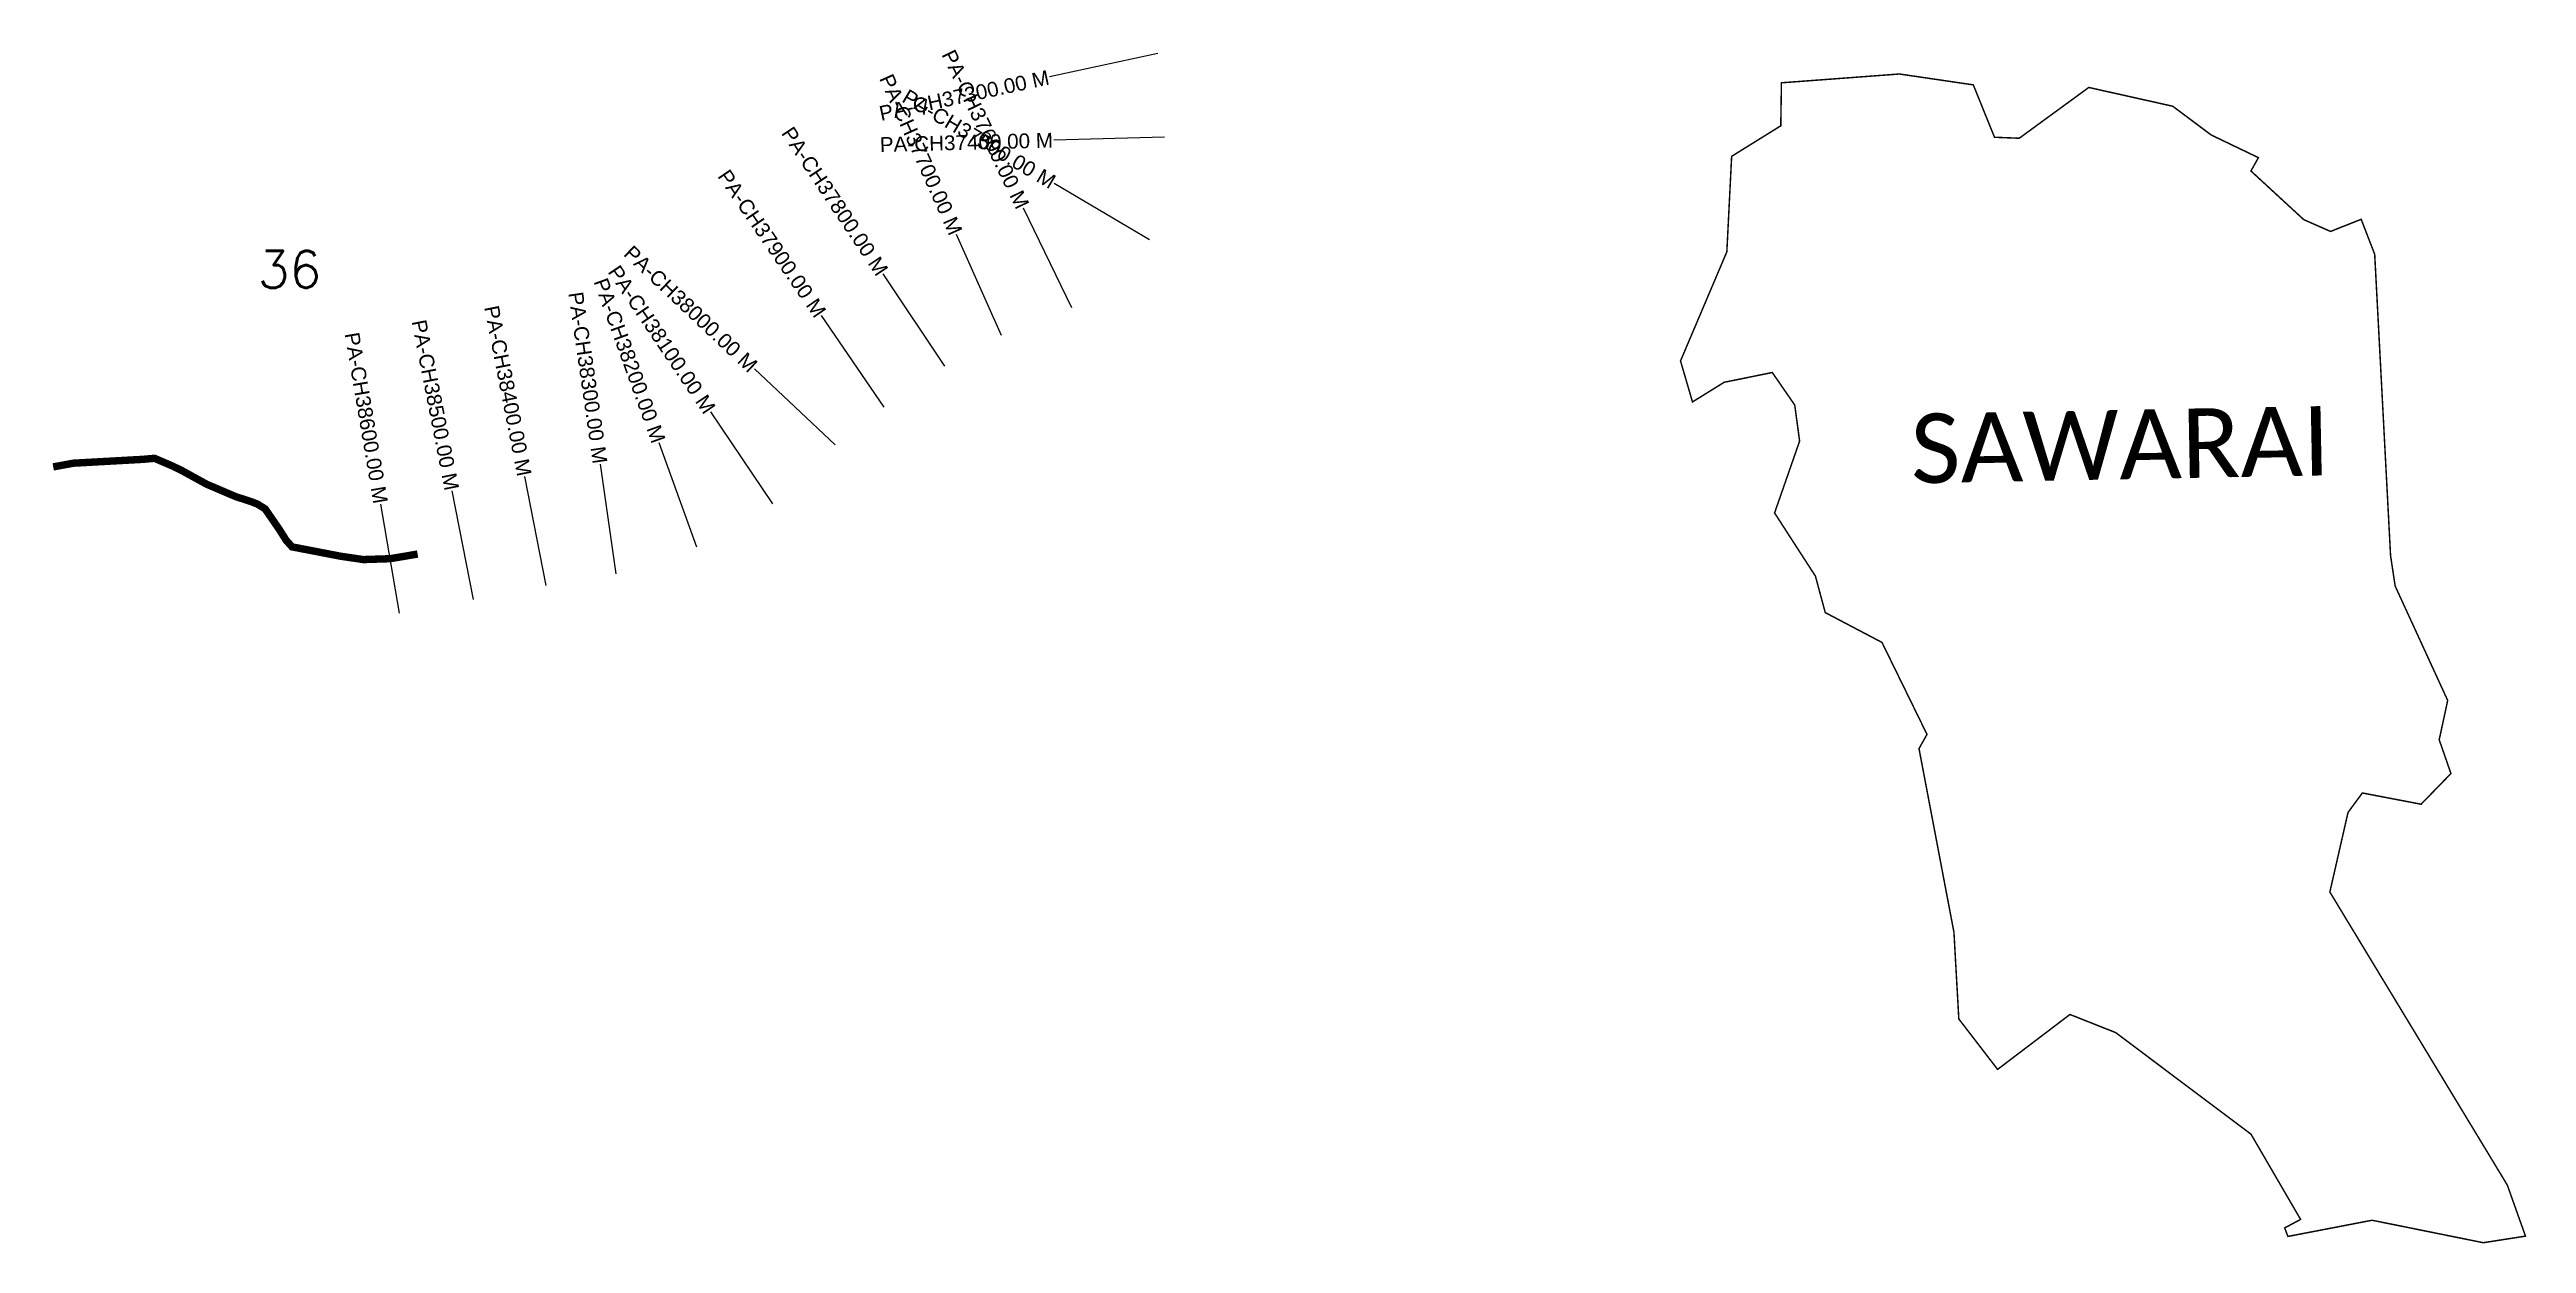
# Model space of a CAD drawing. Header units: metres. Extents: x 254915 to 258268, y 2195351 to 2196966.
import ezdxf
from ezdxf.enums import TextEntityAlignment as Align

# ---------------------------------------------------------------- set-up
doc = ezdxf.new("R2010")
doc.units = ezdxf.units.M
for name, color, linetype in [('ARTIFICIALLY PROTECTED', 4, 'Continuous'), ('CS', 134, 'Continuous'), ('CSMark', 6, 'Continuous'), ('VILLAGE NAME', 250, 'Continuous')]:
    doc.layers.add(name, color=color, linetype=linetype)
doc.styles.add('DynamicDimensions', font='arial.ttf')
doc.styles.get("Standard").update_dxf_attribs({"font": 'simplex.shx'})

msp = doc.modelspace()

# ---------------------------------------------------------------- linework, layer by layer
at = {"color": 6, "const_width": 2, "flags": 128}
msp.add_lwpolyline([(257259.6, 2196921.4), (257419.3, 2196933.3), (257519.3, 2196918.6), (257548, 2196847.7), (257581.5, 2196846.4), (257675.6, 2196915.1), (257789.3, 2196889.7), (257841.1, 2196850.9), (257905.2, 2196820.1), (257895.1, 2196802.1), (257966.5, 2196736.3), (258002.8, 2196720.3), (258044.3, 2196736.7), (258062.6, 2196689.4), (258084.1, 2196281.4), (258090.3, 2196240.5), (258161.4, 2196085.7), (258149.9, 2196032.5), (258165.8, 2195986.8), (258125.4, 2195945.3), (258045.9, 2195960.5), (258026.5, 2195934.2), (258001.9, 2195826.5), (258242.1, 2195430), (258266.7, 2195360.9), (258209.6, 2195352), (258059.1, 2195382.4), (257945.2, 2195360.5), (257940.7, 2195372), (257962.3, 2195383.5), (257895.2, 2195498.8), (257712, 2195636.3), (257650.1, 2195660.8), (257552.2, 2195586.5), (257499.7, 2195654.7), (257493.1, 2195772), (257445.8, 2196020.5), (257456.6, 2196039.8), (257395.7, 2196164.2), (257318.9, 2196204.6), (257305.6, 2196253.9), (257250.3, 2196339.4), (257284.2, 2196436.6), (257277.6, 2196485.4), (257247.2, 2196529.4), (257182.1, 2196516.2), (257139.2, 2196489.6), (257123, 2196545.1), (257185.7, 2196692.7), (257192.2, 2196821.9), (257258.7, 2196863.2), (257259.6, 2196921.4)], dxfattribs=at)
at = {"layer": 'ARTIFICIALLY PROTECTED', "const_width": 10, "flags": 128}
msp.add_lwpolyline([(255413.6, 2196283.8), (255376.5, 2196277.5), (255340.3, 2196276.3), (255309.6, 2196280.8), (255256.6, 2196291), (255243.6, 2196293.5), (255235.7, 2196302.4), (255225.8, 2196318), (255207.3, 2196344.8), (255197, 2196351.3), (255189.2, 2196354.4), (255167.4, 2196361.5), (255128, 2196378.3), (255094, 2196397), (255081.8, 2196402.9), (255057.5, 2196413.3), (255041.1, 2196411.9), (254947.6, 2196406.7), (254920.4, 2196401.7)], dxfattribs=at)
at = {"layer": 'CS'}
for p, q in [((256415.6, 2196961), (256269, 2196929.3)), ((256424.5, 2196847.7), (256274.6, 2196843.8)), ((256404.4, 2196708.8), (256275.4, 2196785.2)), ((256299, 2196616.9), (256233.8, 2196752)), ((256203.9, 2196579.3), (256143, 2196716.3)), ((256127.1, 2196538), (256043.9, 2196662.8)), ((256045, 2196482.7), (255960.2, 2196606.4)), ((255978.6, 2196431.6), (255869.4, 2196534.5)), ((255894.3, 2196351.8), (255810.3, 2196476)), ((255791.4, 2196293.2), (255740.6, 2196434.3)), ((255682.3, 2196256.8), (255661, 2196405.3)), ((255489.2, 2196222.2), (255460.4, 2196369.4)), ((255587.4, 2196241.4), (255558.6, 2196388.6)), ((255389.1, 2196203.6), (255363.9, 2196351.5))]:
    msp.add_line(p, q, dxfattribs=at)

# ---------------------------------------------------------------- texts
at = {"insert": (255197.3, 2196693.9), "char_height": 50, "attachment_point": 1}
msp.add_mtext_dynamic_manual_height_columns('36', width=84.374, gutter_width=1, heights=[0], dxfattribs=at)
at = {"layer": 'CSMark', "style": 'DynamicDimensions'}
for s, rotation, p in [('PA-CH37300.00 M', 12.2094, (256268, 2196929.1)), ('PA-CH37600.00 M', 295.7648, (256233.3, 2196752.9)), ('PA-CH37700.00 M', 293.9835, (256142.6, 2196717.2)), ('PA-CH37500.00 M', 329.3634, (256274.5, 2196785.7)), ('PA-CH37800.00 M', 303.6848, (256043.4, 2196663.6)), ('PA-CH37400.00 M', 1.4832, (256273.6, 2196843.8)), ('PA-CH37900.00 M', 304.4175, (255959.6, 2196607.2)), ('PA-CH38100.00 M', 304.0493, (255809.8, 2196476.9)), ('PA-CH38000.00 M', 316.7152, (255868.7, 2196535.1)), ('PA-CH38300.00 M', 278.1696, (255660.8, 2196406.3)), ('PA-CH38200.00 M', 289.7953, (255740.3, 2196435.3)), ('PA-CH38400.00 M', 281.0725, (255558.4, 2196389.6)), ('PA-CH38600.00 M', 279.6554, (255363.8, 2196352.4)), ('PA-CH38500.00 M', 281.0725, (255460.2, 2196370.4))]:
    msp.add_text(s, height=20, rotation=rotation, dxfattribs=at).set_placement(p, align=Align.MIDDLE_RIGHT)
at = {"layer": 'VILLAGE NAME', "insert": (257433.6, 2196473.3), "char_height": 93.851, "attachment_point": 1, "rotation": 1.1028}
msp.add_mtext_dynamic_manual_height_columns('{\\fCalibri|b0|i0|c0|p34;SAWARAI}', width=627.348, gutter_width=469.3, heights=[0], dxfattribs=at)
msp.add_mtext_dynamic_manual_height_columns('{\\fCalibri|b0|i0|c0|p34;SAWARAI}', width=627.348, gutter_width=469.3, heights=[0], dxfattribs=at)

doc.saveas('drawing.dxf')
